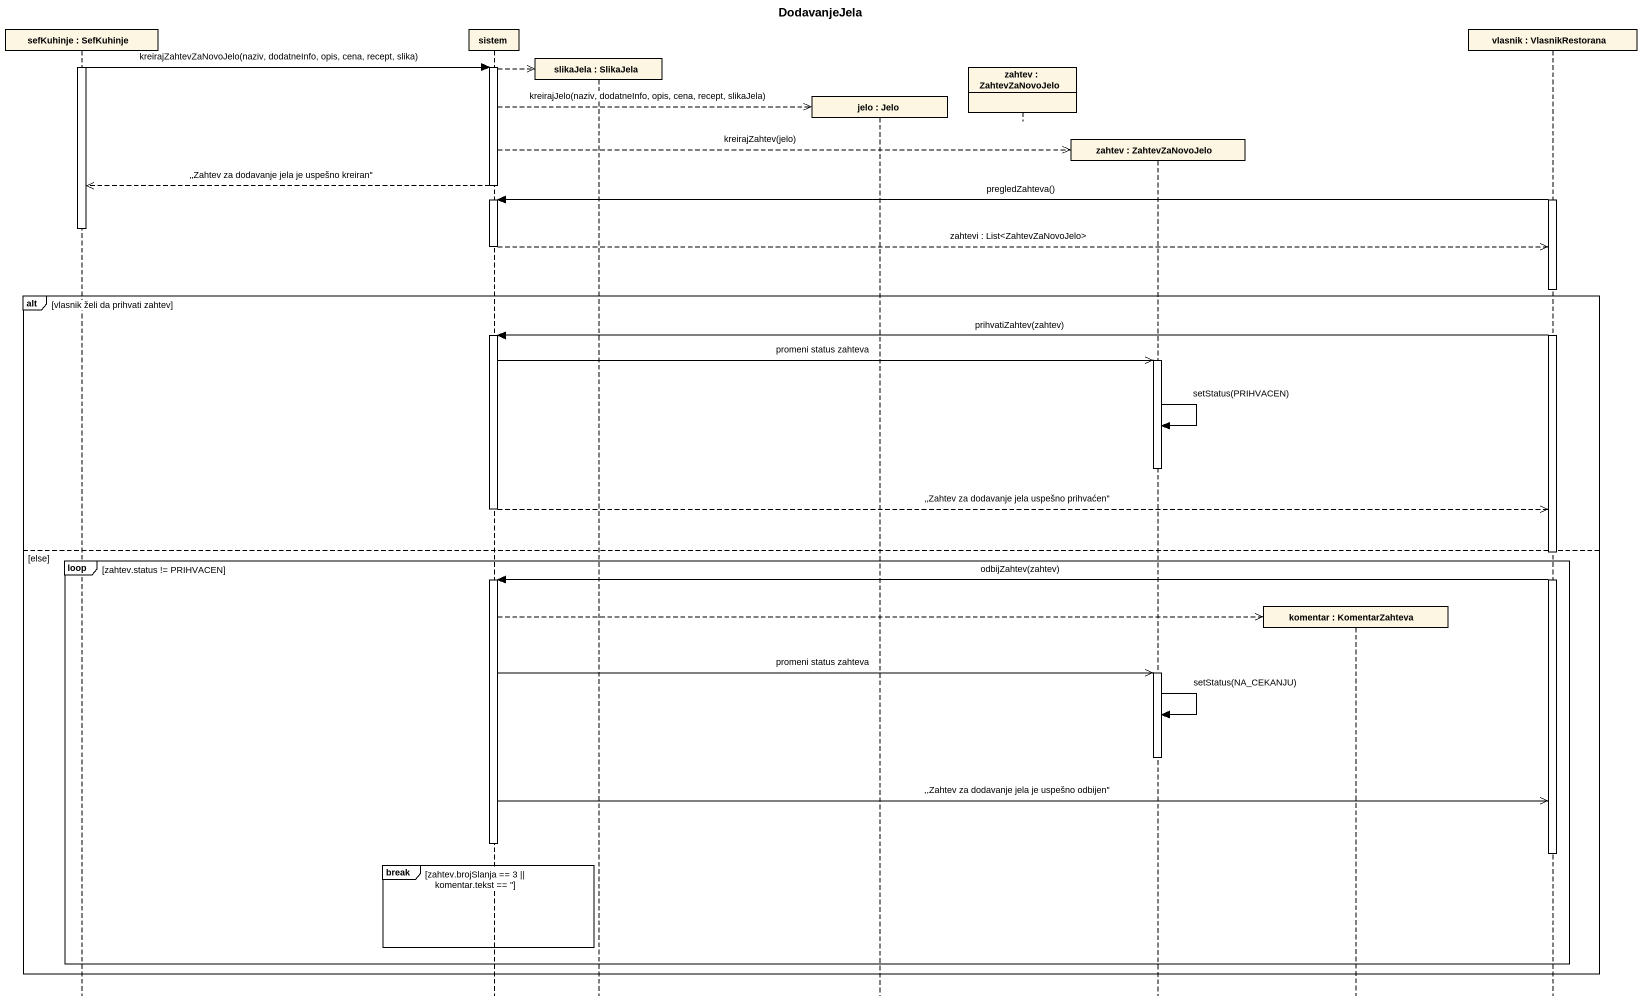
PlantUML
@startuml
title DodavanjeJela
hide footbox
participant "sefKuhinje : SefKuhinje" as sefKuhinje
participant sistem
participant "slikaJela : SlikaJela" as slikaJela
participant "jelo : Jelo" as jelo
participant "zahtev : ZahtevZaNovoJelo" as zahtev
participant "zahtev : ZahtevZaNovoJelo" as zahtev_2
participant "komentar : KomentarZahteva" as komentar
participant "vlasnik : VlasnikRestorana" as vlasnik

activate sefKuhinje
sefKuhinje -> sistem : kreirajZahtevZaNovoJelo(naziv, dodatneInfo, opis, cena, recept, slika)
activate sistem
sistem -->> slikaJela **
sistem -->> jelo ** : kreirajJelo(naziv, dodatneInfo, opis, cena, recept, slikaJela)
sistem -->> zahtev_2 ** : kreirajZahtev(jelo)
sistem -->> sefKuhinje : ‚‚Zahtev za dodavanje jela je uspešno kreiran''
deactivate sistem
activate vlasnik
vlasnik -> sistem : pregledZahteva()
activate sistem
deactivate sefKuhinje
sistem -->> vlasnik : zahtevi : List<ZahtevZaNovoJelo>
deactivate sistem
alt vlasnik želi da prihvati zahtev
  vlasnik -> sistem : prihvatiZahtev(zahtev)
  activate sistem
  sistem ->> zahtev_2 : promeni status zahteva
  activate zahtev_2
  zahtev_2 -> zahtev_2 : setStatus(PRIHVACEN)
  deactivate zahtev_2
  sistem -->> vlasnik : ‚‚Zahtev za dodavanje jela uspešno prihvaćen''
  deactivate sistem
else else
  loop zahtev.status != PRIHVACEN
    vlasnik -> sistem : odbijZahtev(zahtev)
    activate sistem
    sistem -->> komentar **
    sistem ->> zahtev_2 : promeni status zahteva
    activate zahtev_2
    zahtev_2 -> zahtev_2 : setStatus(NA_CEKANJU)
    deactivate zahtev_2
    sistem ->> vlasnik : ,,Zahtev za dodavanje jela je uspešno odbijen''
    deactivate sistem
    deactivate vlasnik
    break zahtev.brojSlanja == 3 || komentar.tekst == ''
    end
  end
end
@enduml
